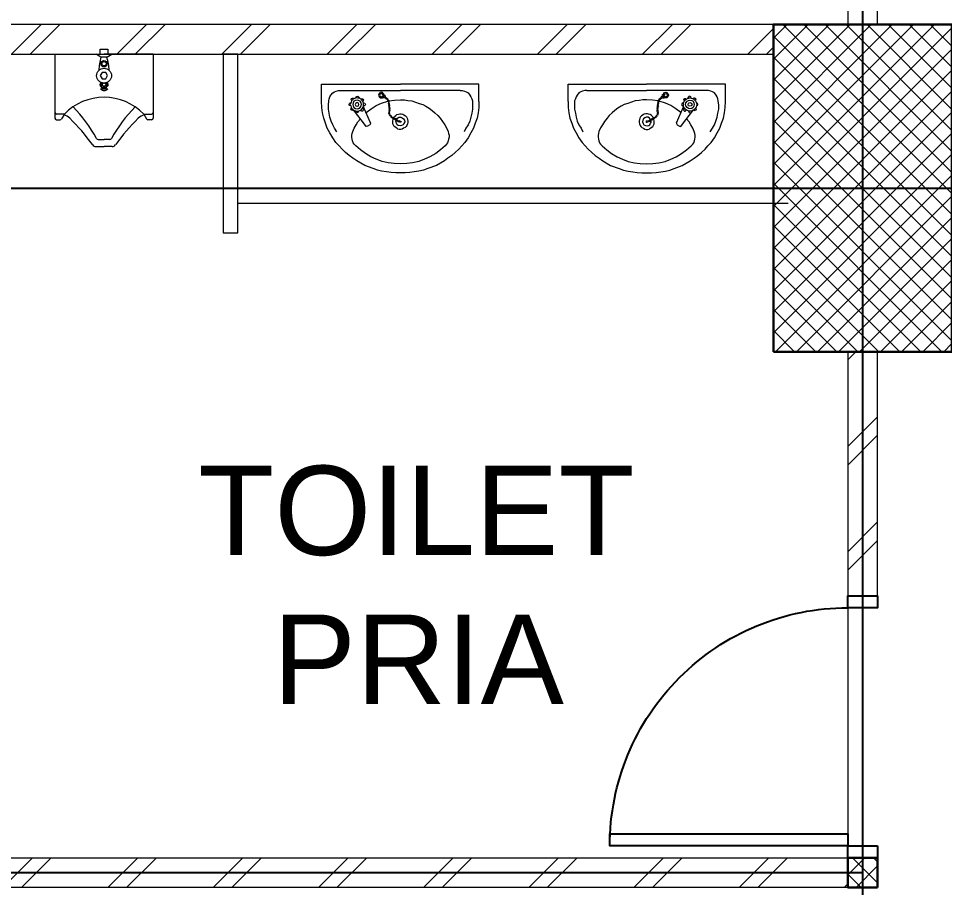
# Model space of a CAD drawing. Header units: inches. Extents: x 0 to 558, y -1 to 295.
# Drawn here: x 314.95 to 318.062, y 136.322 to 139.242 of the extents above; entities that cross this region are included whole.
import ezdxf

# ---------------------------------------------------------------- set-up
doc = ezdxf.new("R2010")
doc.units = ezdxf.units.IN
doc.header["$MEASUREMENT"] = 0
for name, color, linetype, lineweight in [('ars', 11, 'Continuous', 0), ('ARSIR', 31, 'Continuous', 5), ('ARSIR BETON', 8, 'Continuous', 5), ('KOL', 1, 'Continuous', 30), ('KOLOM', 4, 'Continuous', 9), ('lan', 7, 'Continuous', 15), ('NOT', 7, 'Continuous', 20), ('RUMPUT', 93, 'Continuous', 0), ('SANITAIR', 15, 'Continuous', 9), ('tem', 5, 'Continuous', 20)]:
    doc.layers.add(name, color=color, linetype=linetype, lineweight=lineweight)
doc.layers.add('as', color=1, linetype='Continuous', plot=False)
doc.layers.add('Kusen', color=30, linetype='Continuous')
doc.styles.get("Standard").update_dxf_attribs({"font": 'arial.ttf'})
pattern_1 = [(86.66969, (37.0798, 226.14725), (-0.5066041, 0.569206), [0.142875, -0.934755]), (41.66969, (37.0798, 226.14725), (-0.5066045, 0.5692064), [0.142875, -0.619125]), (131.66969, (37.0798, 226.14725), (-0.5692064, -0.5066045), [0.142875, -0.619125])]

# ---------------------------------------------------------------- blocks, each defined once
blk = doc.blocks.new('k1')
at = {"layer": 'ars'}
h = blk.add_hatch(dxfattribs=at)
h.set_pattern_fill('_USER', color=256, scale=0.05, angle=45, double=1, pattern_type=0)
h.set_pattern_definition([(45, (0, -5), (-0.03535534, 0.03535534), []), (135, (0, -5), (-0.03535534, -0.03535534), [])])
h.paths.add_polyline_path([(-0.3, -0.55), (0.3, -0.55), (0.3, 0.55), (-0.3, 0.55)])
at = {"layer": 'KOL'}
blk.add_lwpolyline([(-0.3, -0.55), (0.3, -0.55), (0.3, 0.55), (-0.3, 0.55)], close=True, dxfattribs=at)
blk = doc.blocks.new('K 10.10')
at = {"layer": 'ars'}
h = blk.add_hatch(dxfattribs=at)
h.set_pattern_fill('_USER', color=256, scale=0.05, angle=45, double=1, pattern_type=0)
h.set_pattern_definition([(45, (0, 0), (-0.035355339, 0.035355339), []), (135, (0, 0), (-0.035355339, -0.035355339), [])])
h.paths.add_polyline_path([(1560.5383, 1380.4069), (1560.6383, 1380.4069), (1560.6383, 1380.5069), (1560.5383, 1380.5069)])
at = {"layer": 'KOL'}
blk.add_lwpolyline([(1560.5383, 1380.4069), (1560.6383, 1380.4069), (1560.6383, 1380.5069), (1560.5383, 1380.5069)], close=True, dxfattribs=at)
blk = doc.blocks.new('P.80')
at = {"layer": 'Kusen'}
for points in [[(-69.8094, -74.8368), (-69.7694, -74.8368), (-69.7694, -74.0368), (-69.8094, -74.0368)], [(-70.6094, -74.9368), (-70.5694, -74.9368), (-70.5694, -74.8368), (-70.6094, -74.8368)], [(-69.7694, -74.9368), (-69.7294, -74.9368), (-69.7294, -74.8368), (-69.7694, -74.8368)]]:
    blk.add_lwpolyline(points, close=True, dxfattribs=at)
blk.add_arc((-69.7694, -74.8368), 0.8, 90, 180, dxfattribs=at)
blk = doc.blocks.new('URIN ATAS')
for p, q in [((-0.165, 0), (-0.165, -0.2151)), ((-0.165, 0), (0, 0)), ((-0.0108, -0.0103), (-0.0265, 0)), ((-0.0127, 0), (-0.0127, 0.0167)), ((-0.0127, 0.0167), (0.0127, 0.0167)), ((0.165, 0), (0, 0)), ((0.009, -0.0103), (0.0257, 0)), ((0.0127, 0.0167), (0.0127, 0)), ((0.165, 0), (0.165, -0.2151)), ((0.009, -0.0103), (-0.0108, -0.0103)), ((0.0122, -0.1168), (-0.0115, -0.1168)), ((0.0112, -0.1072), (-0.0111, -0.1072)), ((0.0113, -0.0974), (-0.011, -0.0974)), ((-0.009, -0.112), (-0.009, -0.1072)), ((0.0075, -0.1132), (-0.0078, -0.1132)), ((-0.0026, -0.1168), (-0.0026, -0.1132)), ((0.0028, -0.1168), (0.0028, -0.1132)), ((0.0087, -0.112), (0.0087, -0.1072)), ((-0.1332, -0.2011), (-0.16, -0.2011)), ((-0.1332, -0.2011), (-0.143, -0.2176)), ((0.1332, -0.2011), (0.16, -0.2011)), ((0.1332, -0.2011), (0.143, -0.2176)), ((-0.16, -0.2201), (-0.1473, -0.2201)), ((0.16, -0.2201), (0.1473, -0.2201)), ((-0.027, -0.31), (0, -0.31)), ((-0.0198, -0.2864), (0, -0.2864)), ((0.0198, -0.2864), (0, -0.2864)), ((0.027, -0.31), (0, -0.31))]:
    blk.add_line(p, q)
blk.add_lwpolyline([(-0.0065, -0.0614), (-0.0126, -0.0719), (-0.0065, -0.0824), (0.0056, -0.0824), (0.0117, -0.0719), (0.0056, -0.0614)], close=True)
for points in [[(-0.0111, -0.1072, 0.164804), (-0.0102, -0.1069, 0.105758), (-0.0092, -0.1058, 0.068984), (-0.0086, -0.1043, 0.055178), (-0.0084, -0.1024, 0.055178), (-0.0086, -0.1004, 0.068984), (-0.0091, -0.0989, 0.105758), (-0.0101, -0.0977, 0.164804), (-0.011, -0.0974, 0.164804), (-0.0119, -0.0977, 0.105758), (-0.0129, -0.0988, 0.068984), (-0.0135, -0.1003, 0.055178), (-0.0137, -0.1023, 0.055178), (-0.0135, -0.1043, 0.068984), (-0.013, -0.1058, 0.105758), (-0.012, -0.1069, 0.164804)], [(0, -0.0974, 0.070821), (-0.0028, -0.0978, 0.082428), (-0.005, -0.0988, 0.106823), (-0.0065, -0.1005, 0.13413), (-0.007, -0.1023, 0.13413), (-0.0065, -0.1041, 0.106823), (-0.005, -0.1058, 0.082428), (-0.0028, -0.1069, 0.070821), (0, -0.1072, 0.070821), (0.0028, -0.1069, 0.082428), (0.005, -0.1058, 0.106823), (0.0065, -0.1041, 0.13413), (0.007, -0.1023, 0.13413), (0.0065, -0.1005, 0.106823), (0.005, -0.0988, 0.082428), (0.0028, -0.0978, 0.070821)], [(0.0111, -0.1072, 0.164804), (0.0121, -0.1069, 0.105758), (0.013, -0.1058, 0.068984), (0.0136, -0.1043, 0.055178), (0.0139, -0.1024, 0.055178), (0.0137, -0.1004, 0.068984), (0.0131, -0.0989, 0.105758), (0.0122, -0.0977, 0.164804), (0.0113, -0.0974, 0.164804), (0.0103, -0.0977, 0.105758), (0.0093, -0.0988, 0.068984), (0.0088, -0.1003, 0.055178), (0.0085, -0.1023, 0.055178), (0.0087, -0.1043, 0.068984), (0.0093, -0.1058, 0.105758), (0.0102, -0.1069, 0.164804)]]:
    blk.add_lwpolyline(points, format="xyb", close=True)
for centre, radius in [((-0.0002, -0.032), 0.0106), ((0, -0.0319), 0.00723), ((0, -0.072), 0.025)]:
    blk.add_circle(centre, radius)
for centre, radius, start, end in [((0.1902, -0.0624), 0.2077, 165.4703, 177.6692), ((-0.1202, -0.0571), 0.1375, 1.3482, 19.9236), ((0.0004, -0.1057), 0.0162, 223.0169, 316.9831), ((-0.0078, -0.112), 0.00119, 180, 270), ((0.0075, -0.112), 0.00119, 270, 0), ((0.0012, -0.3316), 0.1873, 90.3578, 135.8523), ((-0.0012, -0.3316), 0.1873, 44.1477, 89.6422), ((-0.4765, -0.5364), 0.5177, 29.2664, 44.0164), ((0.4765, -0.5364), 0.5177, 135.9836, 150.7336), ((-0.16, -0.1961), 0.005, 180, 270), ((-0.16, -0.2151), 0.005, 180, 270), ((-0.1473, -0.2151), 0.005, 270, 329.4141), ((-0.1513, -0.2563), 0.055, 48.5821, 72.6398), ((-0.6138, -0.7181), 0.7085, 35.7821, 45.2346), ((0.6138, -0.7181), 0.7085, 134.7654, 144.2179), ((0.1513, -0.2563), 0.055, 107.3602, 131.4179), ((0.1473, -0.2151), 0.005, 210.5859, 270), ((0.16, -0.1961), 0.005, 270, 0), ((0.16, -0.2151), 0.005, 270, 0), ((-0.027, -0.2952), 0.0148, 215.7821, 270), ((-0.0198, -0.2805), 0.00593, 209.2664, 270), ((0.0198, -0.2805), 0.00593, 270, 330.7336), ((0.027, -0.2952), 0.0148, 270, 324.2179)]:
    blk.add_arc(centre, radius, start, end)
blk = doc.blocks.new('WASHTAFEL')
for points in [[(0.1029, 0.2167), (0.1186, 0.2276), (0.1344, 0.2373), (0.1501, 0.2458), (0.1671, 0.2518), (0.184, 0.2579), (0.2022, 0.2615), (0.2203, 0.2639), (0.2397, 0.2651)], [(0.2397, 0.2651), (0.299, 0.2651)], [(0.299, 0.2651), (0.299, 0)], [(0.138, 0.2131), (0.1501, 0.2215), (0.1622, 0.2276), (0.1743, 0.2324), (0.1877, 0.2373), (0.201, 0.2397), (0.2143, 0.2421), (0.2276, 0.2421), (0.2421, 0.2409)], [(0.2421, 0.2409), (0.2494, 0.2397), (0.2554, 0.2373), (0.2615, 0.2337), (0.2688, 0.2276), (0.2724, 0.2215), (0.2748, 0.2155), (0.2772, 0.2082), (0.2772, 0.1998)], [(0, 0), (0, 0.0157), (0.0012, 0.0315), (0.0036, 0.0472), (0.0061, 0.063), (0.0097, 0.0775), (0.0145, 0.092), (0.0254, 0.1199), (0.0412, 0.1465), (0.0496, 0.1598), (0.0593, 0.1719), (0.069, 0.184), (0.0799, 0.1961), (0.0908, 0.2058), (0.1029, 0.2167)], [(0.2772, 0.1998), (0.2772, 0)], [(0.0908, 0.1501), (0.0969, 0.155), (0.1017, 0.1586), (0.1077, 0.161), (0.1138, 0.1622), (0.1199, 0.1634), (0.1271, 0.1634), (0.1332, 0.1622), (0.1392, 0.1598)], [(0.1392, 0.1598), (0.1501, 0.155), (0.1622, 0.1489), (0.1719, 0.1429), (0.1816, 0.1344)], [(0.1598, 0.1174), (0.2119, 0.1574)], [(0.2082, 0.1453), (0.2082, 0.1416), (0.2094, 0.1368), (0.2119, 0.1332), (0.2143, 0.1295), (0.2179, 0.1271), (0.2215, 0.1247), (0.2252, 0.1235), (0.23, 0.1235), (0.2349, 0.1235), (0.2385, 0.1247), (0.2421, 0.1271), (0.2458, 0.1295), (0.2482, 0.1332), (0.2506, 0.1368), (0.2518, 0.1416), (0.253, 0.1453), (0.2518, 0.1501), (0.2506, 0.1538), (0.2482, 0.1586), (0.2458, 0.161), (0.2421, 0.1646), (0.2385, 0.1659), (0.2349, 0.1671), (0.23, 0.1683), (0.2252, 0.1671), (0.2215, 0.1659), (0.2179, 0.1646), (0.2143, 0.161), (0.2119, 0.1586), (0.2094, 0.1538), (0.2082, 0.1501), (0.2082, 0.1453)], [(0.2119, 0.1574), (0.2094, 0.1598), (0.2107, 0.1634), (0.2119, 0.1659), (0.2155, 0.1671), (0.2179, 0.1659), (0.2191, 0.1646), (0.2191, 0.1646)], [(0.2155, 0.1453), (0.2167, 0.1404), (0.2203, 0.1356), (0.2252, 0.132), (0.23, 0.1308), (0.2361, 0.132), (0.2409, 0.1356), (0.2433, 0.1404), (0.2446, 0.1453), (0.2433, 0.1513), (0.2409, 0.1562), (0.2361, 0.1586), (0.23, 0.1598), (0.2252, 0.1586), (0.2203, 0.1562), (0.2167, 0.1513), (0.2155, 0.1453)], [(0.2252, 0.1671), (0.2264, 0.1695), (0.2276, 0.1719), (0.2312, 0.1719), (0.2337, 0.1707), (0.2361, 0.1683), (0.2361, 0.1671), (0.2361, 0.1659)], [(0.2421, 0.1634), (0.2446, 0.1646), (0.247, 0.1659), (0.2506, 0.1646), (0.2518, 0.161), (0.2518, 0.1586), (0.2506, 0.1574), (0.2506, 0.1562), (0.2494, 0.1562)], [(0.0303, 0), (0.0315, 0.0206), (0.0339, 0.0412), (0.0387, 0.0617), (0.046, 0.0811), (0.0545, 0.0993), (0.0654, 0.1174), (0.0775, 0.1344), (0.0908, 0.1501)], [(0.2082, 0.1404), (0.2058, 0.1416), (0.2034, 0.1429), (0.2022, 0.1465), (0.2034, 0.1501), (0.2058, 0.1513), (0.207, 0.1513), (0.2082, 0.1513), (0.2094, 0.1513)], [(0.2179, 0.1259), (0.2155, 0.1235), (0.2119, 0.1235), (0.2094, 0.1247), (0.2082, 0.1271), (0.2082, 0.1308), (0.2094, 0.1308), (0.2094, 0.132), (0.2107, 0.1332)], [(0.224, 0.1453), (0.2252, 0.1404), (0.23, 0.1392), (0.2349, 0.1404), (0.2373, 0.1453), (0.2349, 0.1501), (0.23, 0.1525), (0.2252, 0.1501), (0.224, 0.1453)], [(0.2494, 0.132), (0.2494, 0.1295), (0.2494, 0.1271), (0.2482, 0.1247), (0.2446, 0.1235), (0.2421, 0.1247), (0.2409, 0.1247), (0.2409, 0.1247)], [(0.253, 0.1501), (0.2554, 0.1489), (0.2567, 0.1465), (0.2579, 0.1429), (0.2554, 0.1404), (0.253, 0.138), (0.253, 0.138), (0.2518, 0.138)], [(0.1622, 0.1029), (0.1574, 0.1102), (0.1562, 0.115), (0.1598, 0.1174)], [(0.1683, 0.1005), (0.1659, 0.1005), (0.1622, 0.1029)], [(0.1683, 0.1005), (0.2228, 0.1235)], [(0.2034, 0.115), (0.2155, 0.0981), (0.2264, 0.0811), (0.2349, 0.063), (0.2409, 0.0424)], [(0.2361, 0.1235), (0.2349, 0.1199), (0.2324, 0.1186), (0.23, 0.1174), (0.2276, 0.1186), (0.2252, 0.1211), (0.2252, 0.1223), (0.2252, 0.1235)], [(0.253, 0.0642), (0.253, 0.0605), (0.2554, 0.0581), (0.2579, 0.0557), (0.2615, 0.0557), (0.2651, 0.0557), (0.2676, 0.0581), (0.27, 0.0605), (0.2712, 0.0642), (0.27, 0.0678), (0.2676, 0.0714), (0.2651, 0.0726), (0.2615, 0.0738), (0.2579, 0.0726), (0.2554, 0.0714), (0.253, 0.0678), (0.253, 0.0642)], [(0.2554, 0.0642), (0.2579, 0.0605), (0.2615, 0.0593), (0.2651, 0.0605), (0.2676, 0.0642), (0.2651, 0.069), (0.2615, 0.0702), (0.2579, 0.069), (0.2554, 0.0642)], [(0.1852, 0.0303), (0.1877, 0.0278), (0.1901, 0.0303), (0.1877, 0.0315), (0.1852, 0.0303)], [(0.1889, 0.0327), (0.1913, 0.0303), (0.1937, 0.0327), (0.1913, 0.0339), (0.1889, 0.0327)], [(0.1937, 0.0363), (0.1949, 0.0339), (0.1973, 0.0363), (0.1949, 0.0375), (0.1937, 0.0363)], [(0.1973, 0.0375), (0.1998, 0.0351), (0.2022, 0.0375), (0.1998, 0.04), (0.1973, 0.0375)], [(0.2022, 0.0375), (0.2046, 0.0351), (0.2058, 0.0375), (0.2046, 0.04), (0.2022, 0.0375)], [(0.207, 0.0363), (0.2094, 0.0339), (0.2119, 0.0363), (0.2094, 0.0387), (0.207, 0.0363)], [(0.2119, 0.0363), (0.2143, 0.0339), (0.2167, 0.0363), (0.2143, 0.0387), (0.2119, 0.0363)], [(0.2167, 0.0363), (0.2191, 0.0339), (0.2215, 0.0363), (0.2191, 0.0387), (0.2167, 0.0363)], [(0.2215, 0.0375), (0.224, 0.0351), (0.2264, 0.0375), (0.224, 0.04), (0.2215, 0.0375)], [(0.2264, 0.0375), (0.2288, 0.0351), (0.2312, 0.0375), (0.2288, 0.04), (0.2264, 0.0375)], [(0.2312, 0.0387), (0.2337, 0.0363), (0.2361, 0.0387), (0.2337, 0.0412), (0.2312, 0.0387)], [(0.2373, 0.0387), (0.2385, 0.0375), (0.2409, 0.0387), (0.2385, 0.0412), (0.2373, 0.0387)], [(0.2409, 0.0412), (0.2433, 0.0387), (0.2458, 0.0412), (0.2433, 0.0436), (0.2409, 0.0412)], [(0.2421, 0.0387), (0.2446, 0.0194), (0.2458, 0)], [(0.2458, 0.0436), (0.2482, 0.0412), (0.2494, 0.0436), (0.2482, 0.046), (0.2458, 0.0436)], [(0.2494, 0.0472), (0.2506, 0.0448), (0.253, 0.0472), (0.2506, 0.0496), (0.2494, 0.0472)], [(0.2639, 0.0557), (0.2615, 0.0521), (0.2591, 0.0508), (0.2554, 0.0521), (0.253, 0.0533), (0.253, 0.0569), (0.253, 0.0581), (0.253, 0.0593)], [(0.253, 0.0508), (0.2542, 0.0484), (0.2567, 0.0508), (0.2542, 0.0533), (0.253, 0.0508)], [(0.1029, -0.2167), (0.0908, -0.207), (0.0799, -0.1961), (0.069, -0.184), (0.0593, -0.1731), (0.0496, -0.1598), (0.0412, -0.1477), (0.0254, -0.1211), (0.0145, -0.092), (0.0097, -0.0775), (0.0061, -0.0617), (0.0036, -0.046), (0.0012, -0.0315), (0, -0.0157), (0, 0)], [(0.1392, -0.161), (0.1332, -0.1622), (0.1271, -0.1634), (0.1199, -0.1634), (0.1138, -0.1622), (0.1077, -0.161), (0.1017, -0.1586), (0.0969, -0.155), (0.0908, -0.1501), (0.0775, -0.1344), (0.0654, -0.1186), (0.0545, -0.0993), (0.046, -0.0811), (0.0387, -0.0617), (0.0339, -0.0412), (0.0315, -0.0218), (0.0303, 0)], [(0.2458, 0), (0.2458, -0.0133), (0.2433, -0.0254), (0.2421, -0.0387), (0.2385, -0.0508), (0.2337, -0.063), (0.23, -0.0751), (0.224, -0.086), (0.2179, -0.0969), (0.2094, -0.1065), (0.2022, -0.1162), (0.1937, -0.1259), (0.184, -0.1332), (0.1731, -0.1416), (0.1622, -0.1489), (0.1513, -0.155), (0.1392, -0.161)], [(0.1852, 0.0218), (0.1901, 0.0194), (0.1937, 0.0157), (0.1961, 0.0121), (0.1973, 0.0061), (0.1985, 0.0024), (0.1985, -0.0024), (0.1973, -0.0085), (0.1949, -0.0121), (0.1925, -0.0169), (0.1889, -0.0206), (0.184, -0.023), (0.1792, -0.0242), (0.1743, -0.0254), (0.1695, -0.0254), (0.1646, -0.0242), (0.1598, -0.0218), (0.1562, -0.0194), (0.1525, -0.0157), (0.1501, -0.0109), (0.1477, -0.0061), (0.1465, -0.0012), (0.1465, 0.0036), (0.1477, 0.0085), (0.1501, 0.0121), (0.1562, 0.0206), (0.1646, 0.0254), (0.1731, 0.0254), (0.1816, 0.0242)], [(0.1792, 0.0133), (0.184, 0.0097), (0.1877, 0.0048), (0.1877, -0.0012), (0.1852, -0.0061), (0.1816, -0.0109), (0.178, -0.0133), (0.1719, -0.0145), (0.1659, -0.0121), (0.1622, -0.0097), (0.1598, -0.0036), (0.1586, 0.0012), (0.1598, 0.0073), (0.1622, 0.0109), (0.1671, 0.0133), (0.1719, 0.0157), (0.1768, 0.0145)], [(0.1743, 0.0024), (0.1743, -0.0012), (0.1719, -0.0024), (0.1707, 0), (0.1707, 0.0024)], [(0.1719, 0.0085), (0.1743, 0.0061), (0.1768, 0.0085), (0.1743, 0.0097), (0.1719, 0.0085)], [(0.1719, 0.0036), (0.1731, 0.0012), (0.1755, 0.0036), (0.1731, 0.0061), (0.1719, 0.0036)], [(0.1792, 0.0133), (0.1792, 0.0121), (0.178, 0.0097), (0.1768, 0.0097), (0.1743, 0.0097), (0.1743, 0.0121), (0.1743, 0.0133), (0.1768, 0.0145), (0.178, 0.0145)], [(0.178, 0.0169), (0.1804, 0.0145), (0.1828, 0.0169), (0.1804, 0.0194), (0.178, 0.0169)], [(0.1804, 0.0206), (0.1828, 0.0194), (0.184, 0.0206), (0.1828, 0.023), (0.1804, 0.0206)], [(0.1828, 0.0254), (0.1852, 0.023), (0.1877, 0.0254), (0.1852, 0.0278), (0.1828, 0.0254)], [(0.2772, -0.201), (0.2772, 0)], [(0.299, -0.2639), (0.299, 0)], [(0.2397, -0.2639), (0.2203, -0.2639), (0.2022, -0.2615), (0.184, -0.2579), (0.1671, -0.2518), (0.1501, -0.2458), (0.1344, -0.2373), (0.1186, -0.2276), (0.1029, -0.2167)], [(0.2421, -0.2421), (0.2276, -0.2421), (0.2143, -0.2421), (0.201, -0.2397), (0.1877, -0.2373), (0.1743, -0.2337), (0.1622, -0.2276), (0.1501, -0.2203), (0.138, -0.2143)], [(0.2772, -0.201), (0.2772, -0.2082), (0.2748, -0.2155), (0.2724, -0.2215), (0.2688, -0.2276), (0.2615, -0.2337), (0.2554, -0.2373), (0.2494, -0.2397), (0.2421, -0.2421)], [(0.2397, -0.2639), (0.299, -0.2639)]]:
    blk.add_lwpolyline(points)
blk = doc.blocks.new('DEN-1 BLOK 2')
at = {"layer": 'ars'}
h = blk.add_hatch(dxfattribs=at)
h.set_pattern_fill('TEMBOK', color=256, scale=0.25)
h.set_pattern_definition([(45, (24.8, 4.8175), (-0.176777, 0.176777), []), (45, (24.8625, 4.8175), (-0.176777, 0.176777), [])])
h.paths.add_polyline_path([(24.85, 8.83), (24.75, 8.83), (24.75, 5.205), (24.85, 5.205)])
h = blk.add_hatch(dxfattribs=at)
h.set_pattern_fill('TEMBOK', color=256, scale=0.25)
h.set_pattern_definition([(45, (15.3, -0.345), (-0.1767767, 0.1767767), []), (45, (15.3625, -0.345), (-0.1767767, 0.1767767), [])])
h.paths.add_polyline_path([(21.75, 5.205), (24.5, 5.205), (24.5, 5.105), (21.75, 5.105)])
h = blk.add_hatch(dxfattribs=at)
h.set_pattern_fill('TEMBOK', color=256, scale=0.25)
h.set_pattern_definition([(45, (24.8, -2.045), (-0.176777, 0.176777), []), (45, (24.8625, -2.045), (-0.176777, 0.176777), [])])
h.paths.add_polyline_path([(24.75, 4.105), (24.85, 4.105), (24.85, 3.285), (24.75, 3.285)])
h = blk.add_hatch(dxfattribs=at)
h.set_pattern_fill('TEMBOK', color=256, scale=0.25)
h.set_pattern_definition([(45, (16.27433, 2.455), (-0.176777, 0.176777), []), (45, (16.33683, 2.455), (-0.176777, 0.176777), [])])
h.paths.add_polyline_path([(21.85, 2.405), (24.75, 2.405), (24.75, 2.305), (21.85, 2.305)])
at = {"layer": 'as'}
for p, q in [((24.8, -0.345), (24.8, 12.755)), ((0, 4.655), (86.8, 4.655)), ((20.3, 2.355), (24.8, 2.355))]:
    blk.add_line(p, q, dxfattribs=at)
at = {"layer": 'lan'}
blk.add_line((24.75, 3.245), (24.75, 2.485), dxfattribs=at)
blk.add_lwpolyline([(22.65, 4.505), (22.7, 4.505), (22.7, 5.105), (22.65, 5.105)], close=True, dxfattribs=at)
at = {"layer": 'SANITAIR'}
blk.add_line((22.7, 4.605), (24.55, 4.605), dxfattribs=at)
at = {"layer": 'tem', "ltscale": 2}
for points in [[(24.85, 8.83), (24.75, 8.83), (24.75, 5.205), (24.85, 5.205)], [(24.85, 4.105), (24.75, 4.105), (24.75, 3.285), (24.85, 3.285)]]:
    blk.add_lwpolyline(points, close=True, dxfattribs=at)
at = {"layer": 'tem'}
for points in [[(21.75, 5.205), (21.75, 5.105), (24.5, 5.105), (24.5, 5.205)], [(21.85, 2.405), (24.75, 2.405), (24.75, 2.305), (21.85, 2.305)]]:
    blk.add_lwpolyline(points, close=True, dxfattribs=at)
at = {"layer": 'KOL'}
blk.add_blockref('k1', (24.8, 4.655), dxfattribs=at)
at = {"layer": 'KOLOM', "extrusion": (0, 0, -1), "zscale": -1}
blk.add_blockref('K 10.10', (-1585.3883, -1378.1019), dxfattribs=at)
at = {"layer": 'Kusen', "xscale": -1, "rotation": 89.9999999707941}
blk.add_blockref('P.80', (-50.0868, -67.3244), dxfattribs=at)
at = {"layer": 'SANITAIR'}
blk.add_blockref('URIN ATAS', (22.25, 5.105), dxfattribs=at)
at = {"layer": 'SANITAIR', "rotation": 90.00000050311203}
blk.add_blockref('WASHTAFEL', (23.2461, 4.706), dxfattribs=at)
at = {"layer": 'SANITAIR', "xscale": -1, "rotation": 269.9999977483221}
blk.add_blockref('WASHTAFEL', (24.0739, 4.706), dxfattribs=at)
at = {"layer": 'NOT', "insert": (22.5396, 3.7222), "char_height": 0.3, "attachment_point": 1}
blk.add_mtext_dynamic_manual_height_columns('\\pi0.026647;TOILET\\P\\pi0.27784;PRIA', width=1.502134, gutter_width=1, heights=[0], dxfattribs=at)

msp = doc.modelspace()

# ---------------------------------------------------------------- hatches: boundary and pattern name
at = {"layer": 'ARSIR'}
h = msp.add_hatch(dxfattribs=at)
h.set_pattern_fill('AR-HBONE', color=256, scale=0.1, style=0)
h.set_pattern_definition([(48.3303, (269.9467, 118.0756), (-0.0328619, 0.5647301), [1.2, -0.4]), (138.3303, (270.2126, 118.37438), (-0.0328619, 0.5647301), [1.2, -0.4])])
edge = h.paths.add_edge_path()
edge.add_line((395.42, 171.6524), (394.22, 171.6524))
edge.add_line((394.22, 171.6524), (394.22, 133.2715))
edge.add_arc((380.22, 133.2715), 14, 270, 360, ccw=False)
edge.add_line((380.22, 119.2715), (283.2125, 119.2715))
edge.add_line((283.2125, 119.2715), (283.2125, 118.0715))
edge.add_line((283.2125, 118.0715), (380.22, 118.0715))
edge.add_arc((380.22, 133.2715), 15.2, 270, 360)
edge.add_line((395.42, 133.2715), (395.42, 171.6524))
at = {"layer": 'ARSIR BETON'}
h = msp.add_hatch(dxfattribs=at)
h.set_pattern_fill('AR-HBONE', color=256, scale=0.004, style=0)
h.set_pattern_definition([(45, (37.0798, 226.14725), (6e-17, 0.5747364), [1.2192, -0.4064]), (135, (37.36716, 226.4346), (6e-17, 0.5747364), [1.2192, -0.4064])])
edge = h.paths.add_edge_path()
edge.add_arc((191.2828, 190.0679), 14, 90, 180)
edge.add_line((177.2828, 190.0679), (177.2828, 133.2715))
edge.add_arc((191.2827, 133.2715), 14, 179.99992, 263.11919)
edge.add_line((189.6055, 119.3724), (189.6055, 112.3227))
edge.add_line((189.6055, 112.3227), (189.7055, 112.3227))
edge.add_line((189.7055, 112.3227), (189.7055, 112.2227))
edge.add_line((189.7055, 112.2227), (201.7055, 112.2227))
edge.add_line((201.7055, 112.2227), (201.7055, 119.2715))
edge.add_line((201.7055, 119.2715), (380.22, 119.2715))
edge.add_arc((380.22, 133.2715), 14, 270, 360)
edge.add_line((394.22, 133.2715), (394.22, 186.8365))
edge.add_arc((380.07, 186.8365), 14.15, 0.00002, 89.99998)
edge.add_line((380.07, 200.9865), (288.3873, 200.9865))
edge.add_arc((288.3873, 203.9865), 3, 180, 270, ccw=False)
edge.add_line((285.3873, 203.9865), (285.3986, 204.9823))
edge.add_line((285.3986, 204.9823), (271.3873, 205.1475))
edge.add_line((271.3873, 205.1475), (271.3873, 204.9086))
edge.add_arc((270.5466, 204.9086), 0.8408, 270, 360, ccw=False)
edge.add_line((270.5466, 204.0679), (191.2828, 204.0679))
edge = h.paths.add_edge_path()
edge.add_line((191.2672, 197.9562), (265.7566, 197.9585))
edge.add_arc((265.7568, 189.203), 8.7555, 41.343, 90.00169, ccw=False)
edge.add_line((272.3302, 194.9865), (332.5823, 194.9865))
edge.add_line((332.5823, 194.9865), (332.5823, 191.8715))
edge.add_line((332.5823, 191.8715), (340.1822, 191.8715))
edge.add_line((340.1822, 191.8715), (340.1822, 194.9865))
edge.add_line((340.1822, 194.9865), (380.07, 194.9865))
edge.add_arc((380.07, 186.8365), 8.15, 0, 90, ccw=False)
edge.add_line((388.22, 186.8365), (388.22, 163.1715))
edge.add_line((388.22, 163.1715), (388.22, 157.7117))
edge.add_line((388.22, 157.7117), (388.22, 133.2715))
edge.add_arc((380.22, 133.2715), 8, -90, 0, ccw=False)
edge.add_line((380.22, 125.2715), (191.2828, 125.2715))
edge.add_arc((191.185, 133.1732), 7.9023, 180.12317, 270.70845, ccw=False)
edge.add_line((183.2828, 133.1562), (183.2675, 189.9541))
edge.add_arc((191.2675, 189.9563), 8, 90.00169, 180.01541, ccw=False)
at = {"layer": 'RUMPUT'}
h = msp.add_hatch(dxfattribs=at)
h.set_pattern_fill('GRASS', color=256, scale=0.03, angle=356.6697, style=0)
h.set_pattern_definition(pattern_1)
edge = h.paths.add_edge_path()
edge.add_line((394.22, 171.6524), (402.698, 171.6524))
edge.add_line((402.698, 171.6524), (406.8633, 171.9326))
edge.add_line((406.8633, 171.9326), (407.1349, 173.6574))
edge.add_line((407.1349, 173.6574), (416.4205, 172.1948))
edge.add_line((416.4205, 172.1948), (417.0895, 176.4425))
edge.add_line((417.0895, 176.4425), (434.0908, 173.7645))
edge.add_line((434.0908, 173.7645), (442.2259, 174.3118))
edge.add_line((442.2259, 174.3118), (445.141, 192.7643))
edge.add_line((445.141, 192.7643), (418.5729, 196.9616))
edge.add_line((418.5729, 196.9616), (402.3997, 199.5091))
edge.add_line((402.3997, 199.5091), (401.9329, 196.5456))
edge.add_line((401.9329, 196.5456), (390.18, 198.3869))
edge.add_arc((380.07, 186.8365), 15.35, 48.80437, 90)
edge.add_line((380.07, 202.1865), (288.3873, 202.1865))
edge.add_arc((288.3873, 203.9865), 1.8, 180, 270, ccw=False)
edge.add_line((286.5873, 203.9865), (286.5873, 204.7646))
edge.add_line((286.5873, 204.7646), (489.7232, 202.4653))
edge.add_line((489.7232, 202.4653), (489.009, 190.7748))
edge.add_line((489.009, 190.7748), (447.5074, 192.7549))
edge.add_line((447.5074, 192.7549), (448.3956, 174.0667))
edge.add_line((448.3956, 174.0667), (421.3302, 172.0652))
edge.add_line((421.3302, 172.0652), (401.0645, 170.836))
edge.add_line((401.0645, 170.836), (400.9341, 157.9843))
edge.add_line((400.9341, 157.9843), (400.8036, 145.1327))
edge.add_line((400.8036, 145.1327), (400.9017, 135.2859))
edge.add_line((400.9017, 135.2859), (401.5003, 132.6794))
edge.add_line((401.5003, 132.6794), (401.2595, 116.478))
edge.add_line((401.2595, 116.478), (378.6535, 115.7086))
edge.add_line((378.6535, 115.7086), (368.9216, 115.7377))
edge.add_line((368.9216, 115.7377), (346.0892, 112.9076))
edge.add_line((346.0892, 112.9076), (341.1309, 112.1001))
edge.add_line((341.1309, 112.1001), (333.7244, 111.8362))
edge.add_line((333.7244, 111.8362), (331.0738, 112.2718))
edge.add_line((331.0738, 112.2718), (324.3803, 115.2754))
edge.add_line((324.3803, 115.2754), (321.6092, 115.9684))
edge.add_line((321.6092, 115.9684), (289.1333, 113.6571))
edge.add_line((289.1333, 113.6571), (289.1333, 118.0715))
edge.add_line((289.1333, 118.0715), (380.22, 118.0715))
edge.add_arc((380.22, 133.2715), 15.2, 270, 360)
edge.add_line((395.42, 133.2715), (395.42, 171.6524))
h = msp.add_hatch(dxfattribs=at)
h.set_pattern_fill('GRASS', color=256, scale=0.03, angle=356.6697, style=0)
h.set_pattern_definition(pattern_1)
edge = h.paths.add_edge_path()
edge.add_line((296.4823, 126.5716), (296.4823, 130.3681))
edge.add_line((296.4823, 130.3681), (332.4823, 130.3681))
edge.add_line((332.4823, 130.3681), (332.4823, 131.4715))
edge.add_line((332.4823, 131.4715), (293.4373, 131.4715))
edge.add_arc((293.4373, 134.2215), 2.75, 180, 270, ccw=False)
edge.add_line((290.6873, 134.2215), (290.6873, 146.8315))
edge.add_line((290.6873, 146.8315), (266.1873, 146.8315))
edge.add_line((266.1873, 146.8315), (266.1873, 134.2215))
edge.add_arc((263.4373, 134.2215), 2.75, 270, 360, ccw=False)
edge.add_line((263.4373, 131.4715), (230.5822, 131.4715))
edge.add_line((230.5822, 131.4715), (230.5822, 125.7715))
edge.add_arc((230.9822, 125.7715), 0.4, 180, 270)
edge.add_line((230.9822, 125.3715), (231.9822, 125.3715))
edge.add_arc((231.9822, 125.7715), 0.4, 270, 360)
edge.add_line((232.3822, 125.7715), (232.3822, 130.3715))
edge.add_line((232.3822, 130.3715), (262.5822, 130.3715))
edge.add_line((262.5822, 130.3715), (262.5822, 126.5716))
edge.add_line((262.5822, 126.5716), (296.4823, 126.5716))
h.paths.add_polyline_path([(284.185, 144.4992), (284.1822, 144.4607), (288.6128, 144.1071), (288.6032, 144.0035), (288.5816, 143.7583), (288.5544, 143.513), (288.5161, 143.2733), (288.4781, 143.0337), (288.4345, 142.794), (288.3799, 142.5596), (288.3255, 142.3255), (288.1946, 141.8677), (288.1238, 141.6389), (288.0423, 141.4156), (287.9604, 141.1978), (287.8734, 140.9742), (287.7807, 140.7617), (287.6825, 140.5495), (287.579, 140.337), (287.4755, 140.1298), (287.3613, 139.9229), (287.2467, 139.7212), (287.1268, 139.5198), (287.0018, 139.3237), (286.8708, 139.1328), (286.7346, 138.9422), (286.5984, 138.7569), (286.4569, 138.5772), (286.3096, 138.3974), (286.1626, 138.2177), (286.0048, 138.0487), (285.8466, 137.8798), (285.6888, 137.7111), (285.5199, 137.553), (285.3509, 137.3952), (285.182, 137.2426), (285.0022, 137.09), (284.8225, 136.9483), (284.6427, 136.8068), (284.4574, 136.665), (284.2668, 136.5344), (284.076, 136.4034), (283.8798, 136.2783), (283.6785, 136.1585), (283.4768, 136.0439), (283.2754, 135.9349), (283.0682, 135.8262), (282.8557, 135.728), (282.6432, 135.6301), (282.431, 135.5374), (282.2129, 135.4503), (281.9949, 135.3685), (281.7716, 135.2922), (281.5483, 135.2159), (281.3194, 135.1504), (281.0905, 135.0905), (280.862, 135.0306), (280.6276, 134.9818), (280.3934, 134.9379), (280.159, 134.8944), (279.9194, 134.8619), (279.6797, 134.8292), (279.4344, 134.8073), (279.1948, 134.7909), (278.9495, 134.7801), (278.7046, 134.7745), (278.5792, 134.7745), (278.4483, 134.7745), (278.187, 134.7801), (277.9309, 134.7909), (277.6749, 134.8128), (277.4241, 134.84), (277.1736, 134.8672), (276.9231, 134.9055), (276.6723, 134.9543), (276.4271, 135.0034), (276.1822, 135.0581), (275.9425, 135.1232), (275.7025, 135.1887), (275.4684, 135.2594), (275.2343, 135.3413), (275.0054, 135.4284), (274.7766, 135.5155), (274.5477, 135.6137), (274.3244, 135.7116), (274.1064, 135.8206), (273.8886, 135.9296), (273.6761, 136.0439), (273.4636, 136.1638), (273.2567, 136.2947), (273.055, 136.4254), (272.8533, 136.5616), (272.6572, 136.6978), (272.4611, 136.8448), (272.2705, 136.9918), (272.0852, 137.1499), (271.9054, 137.3078), (271.7257, 137.4659), (271.5515, 137.6348), (271.377, 137.8038), (271.2136, 137.978), (271.0502, 138.1577), (270.8921, 138.3431), (270.7395, 138.5281), (270.5872, 138.7189), (270.4455, 138.9095), (270.3037, 139.1056), (270.1675, 139.3073), (270.0368, 139.5142), (269.9115, 139.7212), (269.6718, 140.1462), (269.5628, 140.3642), (269.454, 140.582), (269.3558, 140.8056), (269.2579, 141.0289), (269.1705, 141.2577), (269.0834, 141.4919), (269.0071, 141.7263), (268.9308, 141.9604), (268.8657, 142.2001), (268.8057, 142.4397), (268.7458, 142.685), (268.6967, 142.9302), (268.6532, 143.1751), (268.6149, 143.4259), (268.5821, 143.6764), (268.555, 143.9324), (268.5386, 144.1885), (268.5222, 144.4445), (268.517, 144.7061), (268.517, 144.8315), (284.1961, 144.8315), (284.1905, 144.7225)])

# ---------------------------------------------------------------- block references
at = {"layer": 'lan'}
msp.add_blockref('DEN-1 BLOK 2', (292.9873, 134.0165), dxfattribs=at)

doc.saveas('drawing.dxf')
